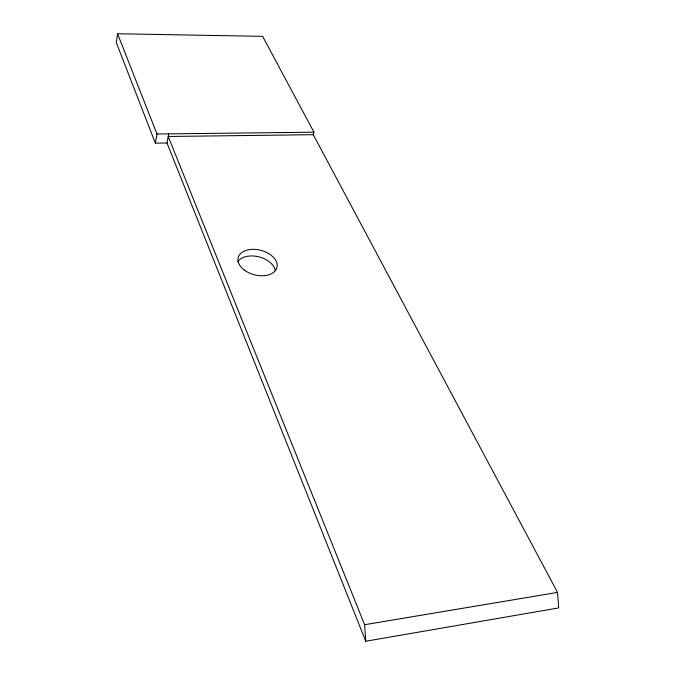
<?xml version="1.0" encoding="UTF-8"?>
<svg xmlns="http://www.w3.org/2000/svg" width="675" height="675" viewBox="0 0 675 675"><rect width="100%" height="100%" fill="white"/><g stroke="black" fill="none" stroke-linecap="round" stroke-linejoin="round"><path stroke-width="1.01" d="M117.551 33.75L116.294 42.592L155.351 143.159L167.012 142.999L365.766 641.25L558.706 607.913L557.542 592.405L313.276 134.688L313.951 132.182L262.642 36.349L117.551 33.75L156.963 134.004L155.351 143.159M167.012 142.999L168.682 133.861M313.276 134.688L168.202 136.485L364.618 624.712L557.542 592.405M156.963 134.004L313.951 132.182M364.618 624.712L365.766 641.25M237.668 261.799A19.904 12.69 14.3 0 1 258.432 256.736A19.904 12.69 14.3 0 1 275.299 270.633M244.35 270.11A19.997 12.665 14.3 0 0 276.742 268.169A19.997 12.665 14.3 0 0 251.623 249.37A19.997 12.665 14.3 0 0 244.35 270.11"/></g></svg>
